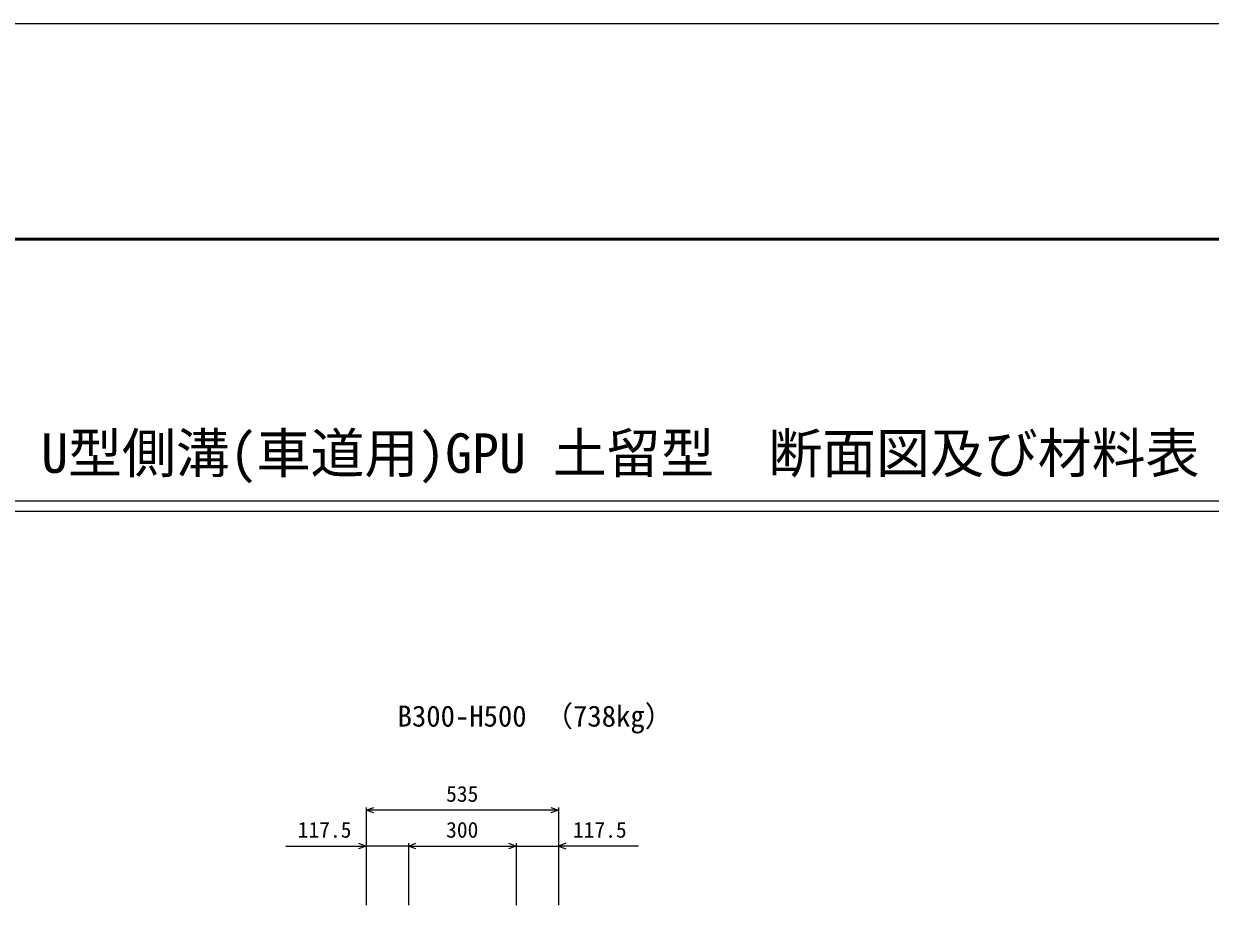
# Model space of a CAD drawing. Units: millimetres, scale not verified. Extents: x -25200 to 25200, y -8910 to 8910.
# Drawn here: x 10939 to 14242, y 6431 to 8910 of the extents above; entities that cross this region are included whole.
import ezdxf
from ezdxf.enums import TextEntityAlignment as Align

# ---------------------------------------------------------------- set-up
doc = ezdxf.new("R2010")
doc.units = ezdxf.units.MM
doc.header["$LTSCALE"] = 30
for name, color, linetype, lineweight in [('0-0_DIM', 7, 'Continuous', 25), ('0-1_Defpoints', 5, 'Continuous', 25), ('0-6_TXT', 7, 'Continuous', 25), ('0-7_WAKU', 3, 'Continuous', 25)]:
    doc.layers.add(name, color=color, linetype=linetype, lineweight=lineweight)
doc.styles.add('ＭＳ ゴシック', font='')
doc.styles.get('ＭＳ ゴシック').set_extended_font_data('MS Gothic')

msp = doc.modelspace()

# ---------------------------------------------------------------- linework, layer by layer
at = {"layer": '0-0_DIM'}
for p, q in [((11892.28, 6728.17), (11892.28, 6455.67)), ((12427.28, 6720.67), (11892.28, 6720.67)), ((12427.28, 6728.17), (12427.28, 6455.67)), ((11668.9, 6620.67), (11892.28, 6620.67)), ((12009.78, 6620.67), (11892.28, 6620.67)), ((12009.78, 6628.17), (12009.78, 6455.67)), ((12009.78, 6620.67), (12309.78, 6620.67)), ((12309.78, 6628.17), (12309.78, 6455.67)), ((12309.78, 6620.67), (12427.28, 6620.67)), ((12650.66, 6620.67), (12427.28, 6620.67))]:
    msp.add_line(p, q, dxfattribs=at)
for points in [[(11913.42, 6712.98), (11892.28, 6720.67), (11913.42, 6728.37)], [(12406.14, 6728.37), (12427.28, 6720.67), (12406.14, 6712.98)], [(11871.14, 6628.37), (11892.28, 6620.67), (11871.14, 6612.98)], [(12030.92, 6612.98), (12009.78, 6620.67), (12030.92, 6628.37)], [(12288.64, 6628.37), (12309.78, 6620.67), (12288.64, 6612.98)], [(12448.42, 6628.37), (12427.28, 6620.67), (12448.42, 6612.98)]]:
    msp.add_lwpolyline(points, dxfattribs=at)
at = {"layer": '0-1_Defpoints'}
msp.add_lwpolyline([(0, -8910), (25200, -8910), (25200, 8910), (0, 8910)], close=True, dxfattribs=at)
at = {"layer": '0-6_TXT'}
for p, q in [((10491.78, 7581.59), (14708.22, 7581.59)), ((10491.78, 7552.79), (14708.22, 7552.79))]:
    msp.add_line(p, q, dxfattribs=at)
at = {"layer": '0-7_WAKU', "lineweight": 50}
msp.add_lwpolyline([(600, -8310), (24600, -8310), (24600, 8310), (600, 8310)], close=True, dxfattribs=at)

# ---------------------------------------------------------------- texts
at = {"layer": '0-0_DIM', "style": 'ＭＳ ゴシック'}
for s, p in [('535', (12114.78, 6730.67)), ('117.5', (11701.67, 6630.67)), ('300', (12114.78, 6630.67)), ('117.5', (12467.89, 6630.67))]:
    msp.add_text(s, height=43.99, dxfattribs=at).set_placement(p, align=Align.BOTTOM_LEFT)
at = {"layer": '0-6_TXT', "style": 'ＭＳ ゴシック'}
for s, height, p in [('U型側溝(車道用)GPU 土留型\u3000断面図及び材料表', 110, (10987.5, 7626.59)), ('B300-H500', 58.65, (11979.78, 6935.46)), ('（738kg）', 58.65, (12388.15, 6935.46))]:
    msp.add_text(s, height=height, dxfattribs=at).set_placement(p, align=Align.BOTTOM_LEFT)

doc.saveas('drawing.dxf')
